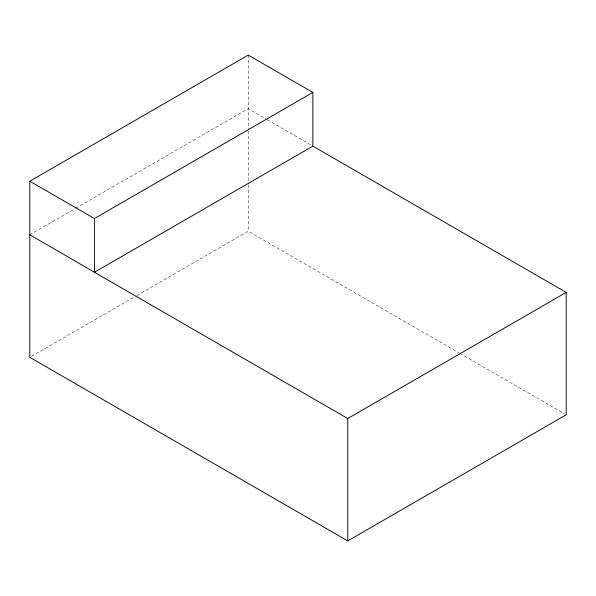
<?xml version="1.0" encoding="UTF-8"?>
<svg xmlns="http://www.w3.org/2000/svg" width="596" height="596" viewBox="0 0 596 596"><rect width="100%" height="100%" fill="white"/><g stroke="black" fill="none" stroke-linecap="round" stroke-linejoin="round"><path stroke-width="0.45" stroke-dasharray="2.98 2.23" d="M29.8 234.772L74.94 208.712M75.744 208.242L248.234 108.658L266.591 119.297M31.409 356.393L136.201 295.899M137.006 295.437L248.234 231.211L459.136 352.974M459.941 353.443L565.395 414.324M267.388 119.766L312.863 146.139M248.234 55.1L248.234 130.01M248.234 130.941L248.234 183.859M248.234 184.79L248.234 231.211"/><path stroke-width="0.89" d="M29.8 181.214L248.234 55.1L312.863 92.41L312.863 146.139L566.2 292.405L566.2 414.786L347.766 540.9L29.8 357.324L29.8 181.214L94.429 218.523L312.863 92.41M312.863 146.139L94.429 272.253L29.8 234.772M94.429 218.523L94.429 272.253L347.766 418.519L566.2 292.405M347.766 418.519L347.766 540.9"/></g></svg>
